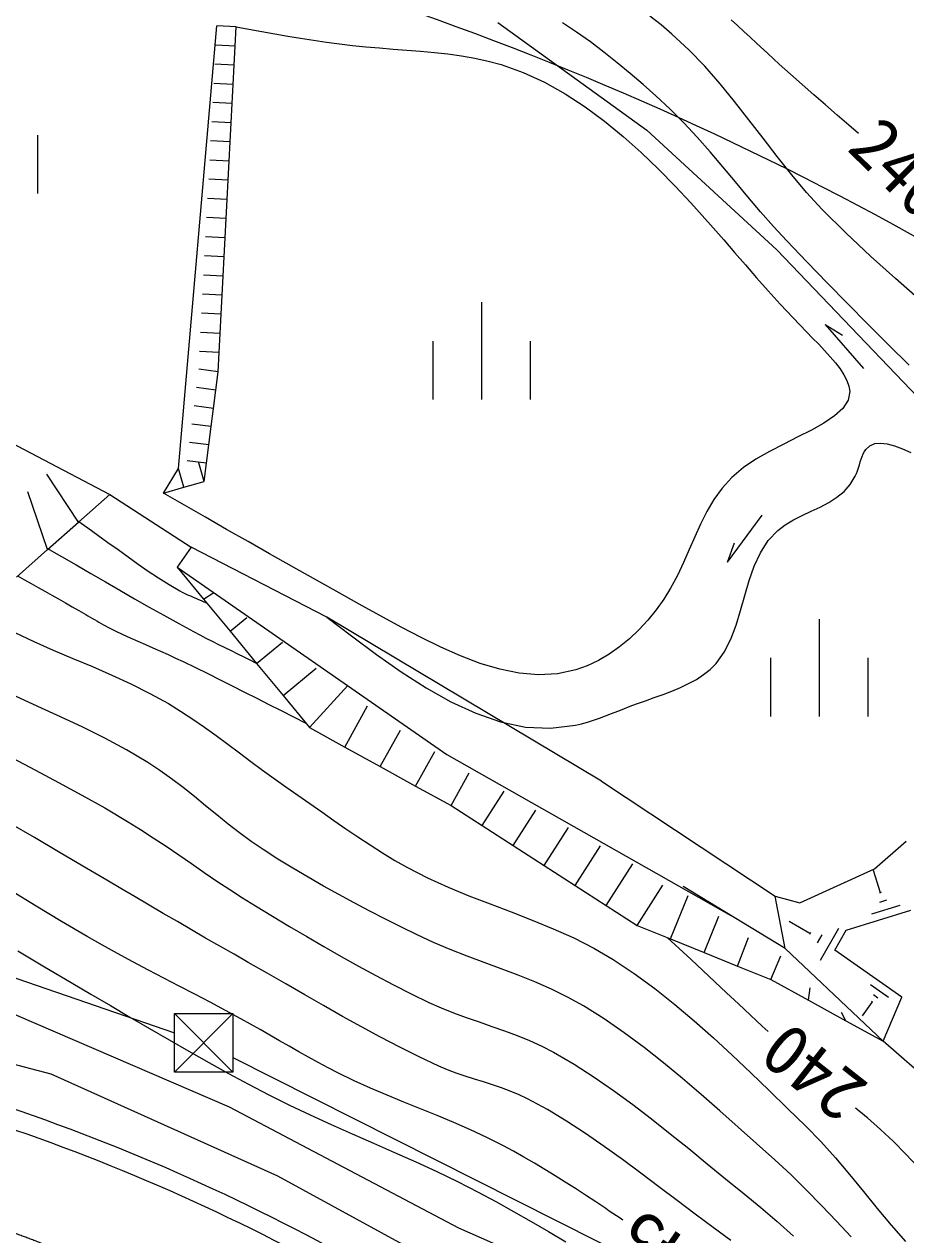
# Model space of a CAD drawing. Units: millimetres, scale not verified. Extents: x 40000 to 680000, y 20000 to 380000.
# Drawn here: x 419916 to 442572, y 314723 to 345814 of the extents above; entities that cross this region are included whole.
import ezdxf
from ezdxf.enums import TextEntityAlignment as Align

# ---------------------------------------------------------------- set-up
doc = ezdxf.new("R2010")
doc.units = ezdxf.units.MM
doc.header["$LTSCALE"] = 1000
doc.linetypes.add('CHAIN', pattern=[18.5, 12, -1.5, 3.5, -1.5])
for name, color, linetype, lineweight in [('M-BGD', 7, 'Continuous', 13), ('M-BMK', 2, 'CHAIN', 13), ('M-BMK-ROW', 30, 'Continuous', 13), ('M-STR-STRC', 7, 'Continuous', 13)]:
    doc.layers.add(name, color=color, linetype=linetype, lineweight=lineweight)
doc.styles.add('ＭＳ ゴシック', font='')
doc.styles.get('ＭＳ ゴシック').set_extended_font_data('MS Gothic')

msp = doc.modelspace()

# ---------------------------------------------------------------- linework, layer by layer
at = {"layer": 'M-BGD'}
for p, q in [((425363, 345743), (424863, 345769)), ((425337, 345251), (425363, 345743)), ((432088, 345859), (435917, 343097)), ((425337, 345251), (424837, 345277)), ((425311, 344759), (425337, 345251)), ((425311, 344759), (424812, 344785)), ((425285, 344267), (425311, 344759)), ((425285, 344267), (424786, 344293)), ((425259, 343775), (425285, 344267)), ((425259, 343775), (424760, 343801)), ((425234, 343283), (425259, 343775)), ((425234, 343283), (424734, 343309)), ((425208, 342791), (425234, 343283)), ((420268, 341468), (420268, 342968)), ((435917, 343097), (439259, 340023)), ((425208, 342791), (424708, 342817)), ((425182, 342299), (425208, 342791)), ((425182, 342299), (424683, 342325)), ((425156, 341807), (425182, 342299)), ((425156, 341807), (424657, 341833)), ((425130, 341315), (425156, 341807)), ((425130, 341315), (424631, 341341)), ((425105, 340823), (425130, 341315)), ((425105, 340823), (424605, 340849)), ((425079, 340331), (425105, 340823)), ((425079, 340331), (424579, 340357)), ((425053, 339839), (425079, 340331)), ((425053, 339839), (424554, 339865)), ((425027, 339347), (425053, 339839)), ((439259, 340023), (443758, 335310)), ((425027, 339347), (424528, 339373)), ((425001, 338855), (425027, 339347)), ((425001, 338855), (424502, 338881)), ((424976, 338363), (425001, 338855)), ((431673, 336175), (431673, 338675)), ((424976, 338363), (424476, 338389)), ((424950, 337871), (424976, 338363)), ((440502, 338104), (441488, 336973)), ((440502, 338104), (440944, 337826)), ((424950, 337871), (424450, 337897)), ((424924, 337379), (424950, 337871)), ((430423, 336175), (430423, 337675)), ((432923, 336175), (432923, 337675)), ((424924, 337379), (424425, 337405)), ((424898, 336887), (424924, 337379)), ((424898, 336887), (424402, 336951)), ((424838, 336417), (424898, 336887)), ((424838, 336417), (424342, 336481)), ((424778, 335948), (424838, 336417)), ((424778, 335948), (424282, 336011)), ((424718, 335478), (424778, 335948)), ((418808, 335474), (422114, 333734)), ((424718, 335478), (424222, 335541)), ((424658, 335008), (424718, 335478)), ((424658, 335008), (424162, 335072)), ((424598, 334539), (424658, 335008)), ((424598, 334539), (424102, 334602)), ((424537, 334069), (424400, 334550)), ((421314, 333028), (420501, 334261)), ((424015, 333920), (423878, 334401)), ((424537, 334069), (424598, 334539)), ((423492, 333771), (424015, 333920)), ((424015, 333920), (424537, 334069)), ((420515, 332321), (420014, 333806)), ((421314, 333028), (422114, 333734)), ((422114, 333734), (424204, 332381)), ((420515, 332321), (421314, 333028)), ((437990, 332001), (438881, 333208)), ((424204, 332381), (423847, 331871)), ((427694, 330587), (424204, 332381)), ((437990, 332001), (438166, 332493)), ((419715, 331615), (420515, 332321)), ((423847, 331871), (430779, 327055)), ((423847, 331871), (424527, 331047)), ((424527, 331047), (424788, 331217)), ((424527, 331047), (425207, 330223)), ((425207, 330223), (425635, 330575)), ((434750, 326375), (427694, 330587)), ((440354, 328038), (440354, 330538)), ((425207, 330223), (425887, 329398)), ((425887, 329398), (426551, 329946)), ((425887, 329398), (426568, 328574)), ((426568, 328574), (427421, 329279)), ((439104, 328038), (439104, 329538)), ((441604, 328038), (441604, 329538)), ((427248, 327750), (428229, 328827)), ((426568, 328574), (427248, 327750)), ((428157, 327249), (428741, 328309)), ((427248, 327750), (428157, 327249)), ((429067, 326748), (429583, 327686)), ((428157, 327249), (429067, 326748)), ((429976, 326247), (430466, 327137)), ((430779, 327055), (438074, 322924)), ((429067, 326748), (429976, 326247)), ((430886, 325746), (431349, 326587)), ((429976, 326247), (430886, 325746)), ((434750, 326375), (439213, 323419)), ((431683, 325233), (432253, 326120)), ((430886, 325746), (431683, 325233)), ((432480, 324721), (433064, 325629)), ((431683, 325233), (432480, 324721)), ((433278, 324208), (433904, 325182)), ((432480, 324721), (433278, 324208)), ((434075, 323696), (434729, 324712)), ((441767, 324125), (442578, 324832)), ((433278, 324208), (434075, 323696)), ((434872, 323183), (435559, 324251)), ((439848, 323247), (441767, 324125)), ((441918, 323507), (441739, 324082)), ((434075, 323696), (434872, 323183)), ((435670, 322670), (436332, 323700)), ((439474, 322074), (436854, 323664)), ((436529, 322322), (436983, 323441)), ((439213, 323419), (439848, 323247)), ((439474, 322074), (439213, 323419)), ((441941, 323514), (441895, 323499)), ((434872, 323183), (435670, 322670)), ((441041, 322543), (442702, 323060)), ((442420, 323182), (441689, 322955)), ((442078, 323316), (441895, 323259)), ((437388, 321973), (437765, 322903)), ((440109, 322463), (439573, 322771)), ((435670, 322670), (436529, 322322)), ((440124, 322489), (440094, 322438)), ((440415, 322425), (440297, 322219)), ((440838, 322592), (440367, 321770)), ((440747, 322030), (441041, 322543)), ((436529, 322322), (437388, 321973)), ((438247, 321625), (438532, 322358)), ((437388, 321973), (438247, 321625)), ((439106, 321276), (439362, 321886)), ((441991, 319695), (439474, 322074)), ((442468, 320822), (440747, 322030)), ((438247, 321625), (439106, 321276)), ((439106, 321276), (440068, 320749)), ((425188, 318000), (418510, 320874)), ((440068, 320749), (440114, 321063)), ((442124, 320819), (441667, 321140)), ((441856, 320802), (441742, 320882)), ((413998, 320604), (420601, 318854)), ((440068, 320749), (441029, 320222)), ((441703, 320705), (441449, 320343)), ((441717, 320695), (441689, 320715)), ((441991, 319695), (442468, 320822)), ((441029, 320222), (440923, 320431)), ((441029, 320222), (441991, 319695)), ((449994, 312687), (441991, 319695)), ((420601, 318854), (426425, 316239)), ((431089, 314896), (425188, 318000)), ((426425, 316239), (430849, 313827)), ((435738, 312842), (431089, 314896))]:
    msp.add_line(p, q, dxfattribs=at)
for points in [[(423492, 333771), (423878, 334401), (424863, 345769)], [(425363, 345743), (425693, 345683), (426024, 345624), (426355, 345565), (426687, 345508), (427019, 345454), (427351, 345402), (427685, 345354), (428020, 345309), (428355, 345270), (428692, 345235), (429045, 345204), (429398, 345176), (429751, 345150), (430104, 345122), (430456, 345089), (430806, 345050), (431153, 345002), (431497, 344942), (431837, 344868), (432173, 344777), (432737, 344576), (433285, 344324), (433817, 344028), (434332, 343692), (434830, 343325), (435311, 342931), (435773, 342518), (436217, 342091), (436642, 341658), (437049, 341223), (437336, 340905), (437617, 340588), (437894, 340272), (438171, 339953), (438451, 339631), (438738, 339304), (439035, 338970), (439346, 338627), (439674, 338275), (440023, 337912), (440178, 337754), (440333, 337594), (440484, 337434), (440629, 337275), (440763, 337117), (440882, 336961), (440982, 336809), (441059, 336661), (441111, 336518), (441132, 336381), (441089, 336155), (440954, 335948), (440742, 335754), (440469, 335570), (440150, 335391), (439800, 335213), (439434, 335032), (439069, 334844), (438719, 334643), (438400, 334427), (438104, 334172), (437853, 333896), (437640, 333603), (437457, 333296), (437295, 332978), (437146, 332651), (437003, 332321), (436857, 331988), (436701, 331657), (436527, 331331), (436351, 331048), (436156, 330774), (435943, 330512), (435714, 330264), (435471, 330033), (435215, 329822), (434948, 329633), (434671, 329470), (434385, 329334), (434094, 329229), (433618, 329128), (433131, 329103), (432637, 329146), (432137, 329247), (431633, 329398), (431128, 329590), (430623, 329814), (430120, 330061), (429623, 330323), (429133, 330589), (428528, 330923), (427935, 331251), (427355, 331576), (426784, 331896), (426222, 332213), (425668, 332528), (425119, 332841), (424574, 333152), (424033, 333462), (423492, 333771)], [(442658, 337057), (442128, 337583), (441599, 338111), (441073, 338640), (440549, 339172), (440028, 339708), (439512, 340248), (439172, 340618), (438840, 340995), (438514, 341379), (438191, 341765), (437867, 342150), (437540, 342533), (437208, 342909), (436867, 343277), (436514, 343633), (436147, 343975), (435821, 344262), (435491, 344545), (435155, 344824), (434814, 345095), (434466, 345358), (434112, 345610), (433750, 345851)], [(442957, 338711), (442306, 339280), (441664, 339858), (441036, 340449), (440425, 341059), (440023, 341495), (439639, 341949), (439267, 342414), (438902, 342885), (438539, 343358), (438173, 343827), (437797, 344287), (437407, 344733), (436997, 345159), (436562, 345561), (436282, 345795), (435995, 346022)], [(441357, 343003), (441104, 343221), (440804, 343481), (440505, 343741), (440206, 344002), (439909, 344264), (439612, 344527), (439317, 344792), (439023, 345059), (438731, 345327), (438569, 345477), (438408, 345628), (438247, 345779), (438086, 345930)], [(427694, 330587), (428331, 330102), (428968, 329630), (429605, 329183), (430242, 328773), (430880, 328414), (431519, 328117), (432158, 327896), (432798, 327763), (433440, 327731), (434082, 327811), (434236, 327848), (434390, 327892), (434544, 327941), (434699, 327994), (434855, 328051), (435011, 328110), (435169, 328172), (435329, 328234), (435490, 328296), (435653, 328358), (435880, 328440), (436109, 328521), (436336, 328603), (436561, 328689), (436779, 328780), (436989, 328879), (437189, 328988), (437375, 329109), (437546, 329245), (437699, 329398), (437908, 329687), (438075, 330017), (438211, 330377), (438327, 330755), (438436, 331142), (438550, 331525), (438679, 331895), (438837, 332241), (439034, 332551), (439283, 332815), (439474, 332957), (439685, 333082), (439909, 333195), (440139, 333304), (440368, 333414), (440590, 333532), (440798, 333663), (440986, 333814), (441146, 333992), (441272, 334203), (441302, 334274), (441330, 334347), (441356, 334422), (441380, 334497), (441403, 334571), (441427, 334643), (441452, 334712), (441479, 334777), (441509, 334836), (441542, 334888), (441645, 334989), (441774, 335044), (441924, 335058), (442095, 335038), (442283, 334987), (442484, 334911), (442697, 334815)], [(421294, 333059), (421554, 332878), (421813, 332693), (422070, 332506), (422327, 332319), (422585, 332132), (422844, 331948), (423106, 331768), (423371, 331593), (423640, 331425), (423914, 331264), (423980, 331228), (424048, 331194), (424116, 331162), (424186, 331131), (424255, 331101), (424325, 331072), (424395, 331043), (424465, 331013), (424535, 330983), (424604, 330953)], [(420502, 332360), (420878, 332145), (421253, 331928), (421628, 331711), (422003, 331493), (422378, 331276), (422753, 331060), (423130, 330845), (423507, 330633), (423886, 330423), (424267, 330217), (424427, 330133), (424587, 330050), (424748, 329968), (424910, 329887), (425071, 329806), (425233, 329727), (425396, 329647), (425558, 329567), (425719, 329487), (425881, 329406)], [(419747, 331643), (419922, 331545), (420098, 331448), (420274, 331349), (420449, 331250), (420624, 331151), (420799, 331052), (420974, 330953), (421148, 330853), (421323, 330754), (421498, 330654), (421555, 330621), (421612, 330588), (421668, 330555), (421725, 330522), (421781, 330489), (421838, 330456), (421895, 330424), (421952, 330392), (422010, 330361), (422068, 330330), (422258, 330236), (422449, 330144), (422642, 330055), (422836, 329968), (423030, 329882), (423225, 329797), (423419, 329711), (423613, 329624), (423807, 329536), (423999, 329446), (424316, 329292), (424633, 329137), (424949, 328980), (425264, 328822), (425579, 328663), (425893, 328504), (426207, 328344), (426522, 328184), (426836, 328025), (427151, 327867)], [(419676, 330191), (420168, 329960), (420665, 329741), (421166, 329527), (421668, 329314), (422167, 329097), (422661, 328870), (423147, 328627), (423621, 328364), (423937, 328171), (424246, 327969), (424551, 327759), (424851, 327543), (425149, 327323), (425446, 327101), (425742, 326878), (426040, 326658), (426339, 326440), (426643, 326228), (426951, 326014), (427258, 325798), (427565, 325582), (427872, 325366), (428181, 325152), (428491, 324941), (428804, 324734), (429121, 324533), (429441, 324339), (429767, 324154), (430282, 323890), (430809, 323651), (431346, 323430), (431888, 323220), (432432, 323014), (432974, 322805), (433510, 322585), (434037, 322348), (434552, 322087), (435049, 321795), (435593, 321431), (436121, 321045), (436634, 320640), (437135, 320218), (437627, 319783), (438110, 319338), (438587, 318885), (439059, 318428), (439530, 317970), (440000, 317513), (440391, 317115), (440764, 316699), (441125, 316270), (441481, 315835), (441835, 315400), (442195, 314970), (442565, 314553)], [(441170, 314667), (440787, 315074), (440404, 315479), (440015, 315880), (439618, 316270), (439209, 316646), (438735, 317065), (438263, 317488), (437789, 317909), (437312, 318328), (436831, 318740), (436343, 319143), (435846, 319534), (435338, 319910), (434819, 320267), (434285, 320603), (433880, 320829), (433465, 321033), (433041, 321219), (432610, 321392), (432175, 321557), (431738, 321719), (431301, 321881), (430867, 322050), (430438, 322229), (430017, 322424), (429611, 322624), (429205, 322827), (428802, 323034), (428400, 323245), (428001, 323460), (427605, 323680), (427212, 323906), (426822, 324137), (426436, 324374), (426054, 324617), (425747, 324826), (425448, 325045), (425155, 325273), (424866, 325506), (424578, 325741), (424290, 325976), (424000, 326207), (423705, 326432), (423404, 326648), (423094, 326852), (422549, 327175), (421991, 327475), (421422, 327756), (420847, 328027), (420269, 328291), (419691, 328556)], [(419604, 326973), (420203, 326658), (420801, 326340), (421396, 326017), (421985, 325685), (422567, 325341), (422903, 325133), (423234, 324919), (423563, 324700), (423890, 324478), (424216, 324255), (424542, 324031), (424869, 323809), (425197, 323591), (425529, 323376), (425864, 323168), (426300, 322904), (426738, 322642), (427176, 322382), (427617, 322125), (428060, 321873), (428505, 321624), (428953, 321381), (429403, 321144), (429858, 320914), (430316, 320691), (430631, 320550), (430952, 320422), (431277, 320303), (431604, 320189), (431931, 320076), (432258, 319962), (432582, 319842), (432902, 319713), (433215, 319570), (433521, 319412), (434046, 319103), (434559, 318775), (435061, 318430), (435553, 318070), (436038, 317699), (436518, 317319), (436994, 316935), (437468, 316547), (437941, 316161), (438417, 315778), (438846, 315425), (439268, 315061), (439684, 314690)], [(438075, 314580), (437625, 314911), (437157, 315256), (436692, 315606), (436228, 315958), (435763, 316309), (435295, 316655), (434822, 316994), (434343, 317323), (433856, 317638), (433360, 317937), (432851, 318215), (432632, 318320), (432408, 318414), (432180, 318498), (431950, 318576), (431717, 318650), (431484, 318722), (431252, 318796), (431021, 318875), (430794, 318960), (430570, 319055), (430065, 319291), (429566, 319539), (429072, 319797), (428582, 320062), (428095, 320333), (427610, 320609), (427126, 320888), (426643, 321167), (426159, 321445), (425674, 321720), (425309, 321927), (424944, 322135), (424579, 322344), (424215, 322554), (423852, 322766), (423489, 322978), (423127, 323190), (422765, 323403), (422402, 323616), (422040, 323829), (421420, 324194), (420799, 324559), (420179, 324923), (419559, 325289)], [(435297, 315100), (435229, 315146), (435137, 315208), (435045, 315270), (434953, 315332), (434861, 315394), (434603, 315566), (434344, 315738), (434084, 315908), (433822, 316076), (433559, 316241), (433294, 316404), (433028, 316563), (432759, 316718), (432488, 316870), (432214, 317016), (431801, 317224), (431382, 317419), (430958, 317604), (430531, 317783), (430102, 317959), (429673, 318133), (429245, 318310), (428819, 318491), (428397, 318681), (427980, 318880), (427725, 319010), (427473, 319144), (427223, 319282), (426974, 319422), (426726, 319564), (426479, 319707), (426232, 319850), (425984, 319993), (425735, 320133), (425485, 320272), (425091, 320484), (424696, 320694), (424299, 320901), (423901, 321108), (423504, 321314), (423107, 321522), (422711, 321731), (422317, 321943), (421925, 322160), (421536, 322381), (420879, 322767), (420227, 323161), (419578, 323561)], [(439033, 319944), (438882, 320084), (438577, 320367), (438272, 320652), (437968, 320937), (437664, 321223), (437359, 321508), (437055, 321792), (436749, 322075), (436442, 322357)], [(419750, 322013), (420436, 321604), (421124, 321200), (421628, 320905), (422131, 320609), (422634, 320313), (423138, 320019), (423643, 319726), (424150, 319435), (424658, 319149), (425169, 318867), (425682, 318590), (426199, 318319), (426730, 318054), (427266, 317800), (427806, 317554), (428348, 317313), (428892, 317075), (429436, 316836), (429978, 316594), (430516, 316346), (431051, 316088), (431579, 315819), (432036, 315574), (432491, 315324), (432942, 315068), (433391, 314808), (433837, 314543)], [(444823, 314571), (444475, 314858), (444141, 315162), (443819, 315479), (443504, 315805), (443194, 316136), (442884, 316468), (442572, 316796), (442253, 317118), (441924, 317428), (441583, 317724), (441515, 317779), (441447, 317835), (441380, 317891), (441312, 317947), (441279, 317974)]]:
    msp.add_lwpolyline(points, dxfattribs=at)
for radius in [53000, 52500]:
    msp.add_arc((402510, 267800), radius, 52.9229, 75.9574, dxfattribs=at)
at = {"layer": 'M-BMK'}
msp.add_arc((402510, 267800), 50000, 38.599, 75.9574, dxfattribs=at)
at = {"layer": 'M-BMK-ROW'}
for p, q in [((415560, 322730), (423779, 319911)), ((423779, 318903), (423779, 320403)), ((423779, 320403), (425279, 320403)), ((425279, 320403), (423779, 318903)), ((425279, 318903), (423779, 320403)), ((425279, 320403), (425279, 318903)), ((425279, 319276), (438000, 312872)), ((425279, 318903), (423779, 318903))]:
    msp.add_line(p, q, dxfattribs=at)
at = {"layer": 'M-STR-STRC'}
msp.add_arc((402510, 267800), 83000, 53.22212, 75.95739, dxfattribs=at)

# ---------------------------------------------------------------- texts
at = {"layer": 'M-BGD', "style": 'ＭＳ ゴシック'}
for s, rotation, p in [('240', 315.361, (442452, 342125)), ('240', 141.771, (440193, 318889)), ('245', 145.421, (436480, 314136))]:
    msp.add_text(s, height=1320, rotation=rotation, dxfattribs=at).set_placement(p, align=Align.MIDDLE_CENTER)

doc.saveas('drawing.dxf')
